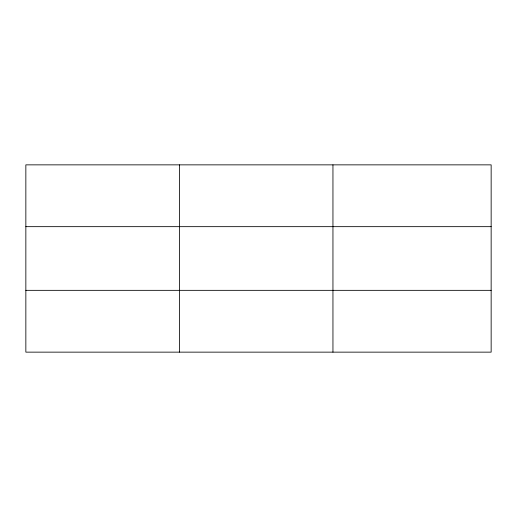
<?xml version="1.0" encoding="UTF-8"?>
<svg xmlns="http://www.w3.org/2000/svg" width="517" height="517" viewBox="0 0 517 517"><rect width="100%" height="100%" fill="white"/><g stroke="black" fill="none" stroke-linecap="round" stroke-linejoin="round"><path stroke-width="0.78" d="M179.399 164.858L179.399 352.142M332.948 164.858L332.948 352.142M491.15 226.659L491.15 164.858L25.85 164.858L25.85 352.142L491.15 352.142L491.15 226.659L25.85 226.659M25.85 290.341L491.15 290.341"/></g></svg>
